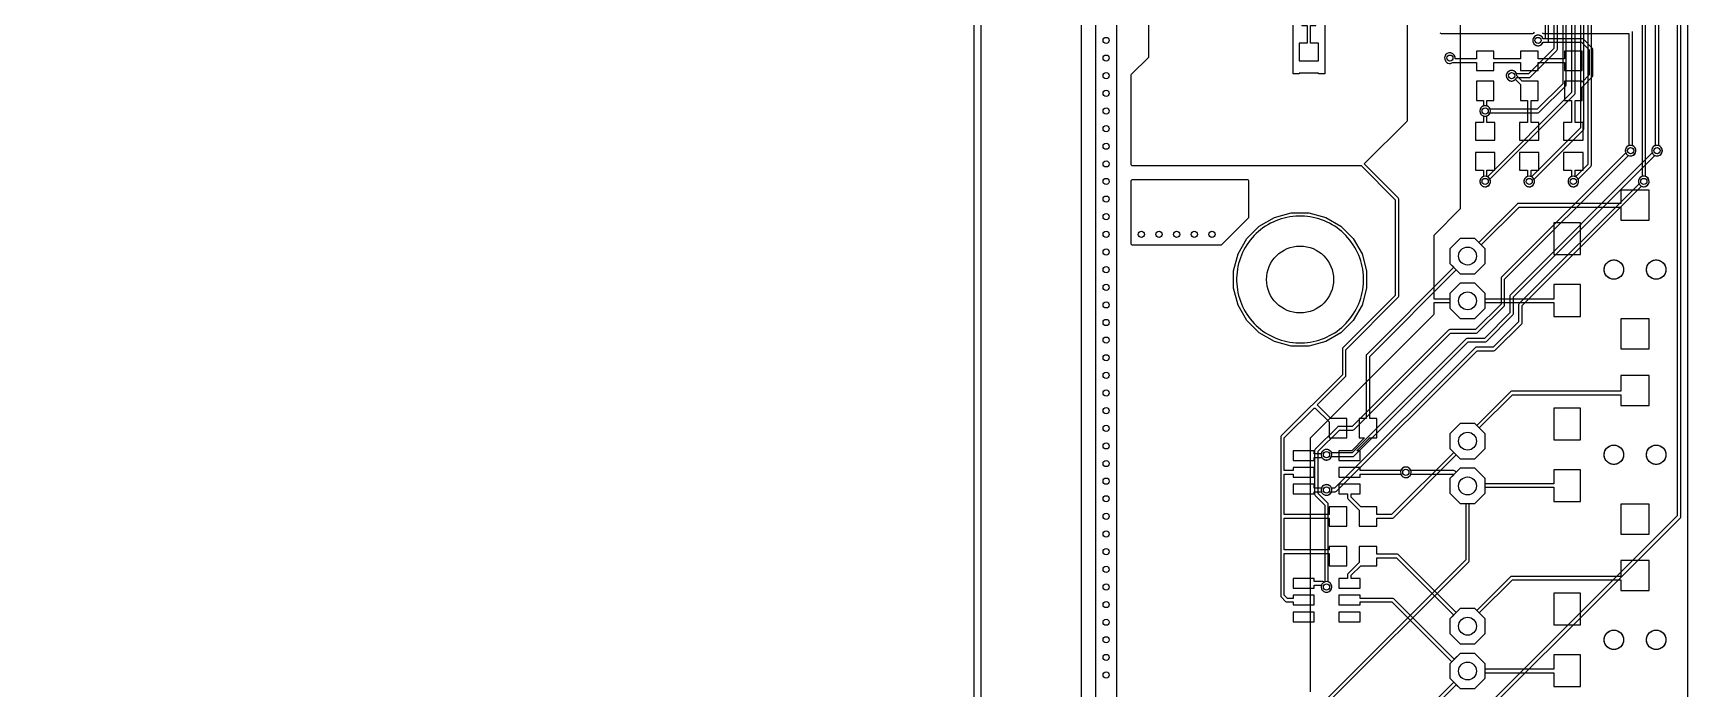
# Model space of a CAD drawing. Header units: millimetres. Extents: x -71 to 70, y -73 to 78.
# Drawn here: x -23.4 to 70.5, y -22.3 to 14.9 of the extents above; entities that cross this region are included whole.
import ezdxf

# ---------------------------------------------------------------- set-up
doc = ezdxf.new("R2010")
doc.units = ezdxf.units.MM

msp = doc.modelspace()

# ---------------------------------------------------------------- linework, layer by layer
at = {"layer": '16_copper'}
for points in [[(36.1, -32.9), (36.1, 40, 0.414214)], [(36.9, 39), (36.9, -32, 0.414214)], [(-30.4, -46), (-30.4, 33.959), (-29.959, 34.4), (29.959, 34.4), (30.4, 33.959), (30.4, -46.5, 0.214226)], [(64.4, 28.459), (64.4, 9.541), (61.629, 6.771, 0.949263), (61.343, 6.243), (61.385, 6.222, 0.68751), (61.771, 6.629), (64.571, 9.429, 0.198912), (64.6, 9.5), (64.6, 28.5, 0.198912)], [(63.9, 27.959), (63.9, 11.541), (59.129, 6.771, 0.949263), (58.843, 6.243), (58.885, 6.222, 0.68751), (59.271, 6.629), (64.071, 11.429, 0.198912), (64.1, 11.5), (64.1, 28, 0.198912)], [(63.4, 27.209), (63.4, 12.041), (61.959, 10.6), (59.283, 10.6), (59.278, 10.615), (59.257, 10.657), (59.229, 10.695), (59.195, 10.729), (59.157, 10.757), (59.115, 10.778), (59.07, 10.793), (59.024, 10.8), (58.976, 10.8), (58.93, 10.793), (58.885, 10.778), (58.843, 10.757), (58.805, 10.729), (58.771, 10.695), (58.743, 10.657), (58.722, 10.615), (58.707, 10.57), (58.7, 10.524), (58.7, 10.476), (58.707, 10.43), (58.722, 10.385), (58.743, 10.343), (58.771, 10.305), (58.805, 10.271), (58.843, 10.243), (58.885, 10.222), (58.93, 10.207), (58.976, 10.2), (59.024, 10.2), (59.07, 10.207, 0.254132), (59.283, 10.4), (62, 10.4, 0.198912), (62.071, 10.429), (63.571, 11.929, 0.198912), (63.6, 12), (63.6, 27.25, 0.198912)], [(62.9, 26.459), (62.9, 14.041), (61.459, 12.6), (60.783, 12.6), (60.778, 12.615), (60.757, 12.657), (60.729, 12.695), (60.695, 12.729), (60.657, 12.757), (60.615, 12.778), (60.57, 12.793), (60.524, 12.8), (60.476, 12.8), (60.43, 12.793), (60.385, 12.778), (60.343, 12.757), (60.305, 12.729), (60.271, 12.695), (60.243, 12.657), (60.222, 12.615), (60.207, 12.57), (60.2, 12.524), (60.2, 12.476), (60.207, 12.43), (60.222, 12.385), (60.243, 12.343), (60.271, 12.305), (60.305, 12.271), (60.343, 12.243), (60.385, 12.222), (60.43, 12.207), (60.476, 12.2), (60.524, 12.2), (60.57, 12.207, 0.254132), (60.783, 12.4), (61.5, 12.4, 0.198912), (61.571, 12.429), (63.071, 13.929, 0.198912), (63.1, 14), (63.1, 26.5, 0.274152)], [(62.4, 26.187), (62.4, 14.6), (62.283, 14.6), (62.278, 14.615), (62.257, 14.657), (62.229, 14.695), (62.195, 14.729), (62.157, 14.757), (62.115, 14.778), (62.07, 14.793), (62.024, 14.8), (61.976, 14.8), (61.93, 14.793), (61.885, 14.778), (61.843, 14.757), (61.805, 14.729), (61.771, 14.695), (61.743, 14.657), (61.722, 14.615), (61.707, 14.57), (61.7, 14.524), (61.7, 14.476), (61.707, 14.43), (61.722, 14.385), (61.743, 14.343), (61.771, 14.305), (61.805, 14.271), (61.843, 14.243), (61.885, 14.222), (61.93, 14.207), (61.976, 14.2), (62.024, 14.2), (62.07, 14.207, 0.254132), (62.283, 14.4), (62.5, 14.4, 0.414214), (62.6, 14.5), (62.6, 26.145, 0.353531)], [(64.825, 25.738), (64.825, 7.466), (64.129, 6.771, 0.949263), (63.843, 6.243), (63.885, 6.222, 0.68751), (64.271, 6.629), (64.996, 7.354, 0.198912), (65.025, 7.425), (65.025, 25.697, 0.353531)], [(54.771, -27.871), (70.071, -12.571, 0.198912), (70.1, -12.5), (70.1, 20.24, 0.936963), (69.835, 20.778), (69.793, 20.757, 0.693121), (69.9, 20.204), (69.9, -12.459), (54.629, -27.729)], [(49.1, -22.459), (49.1, -8.041), (56.071, -1.071, 0.198912), (56.1, -1), (56.1, -0.37), (57, -0.37), (57, -0.684), (57.586, -1.27), (58.414, -1.27), (59, -0.684), (59, 0.144), (58.414, 0.73), (57.586, 0.73), (57, 0.144), (57, -0.17), (56.1, -0.17), (56.1, 3.459), (57.571, 4.929, 0.198912), (57.6, 5), (57.6, 18.4)], [(49.891, -23.25), (58.071, -15.071, 0.198912), (58.1, -15), (58.1, -11.77), (58.414, -11.77), (59, -11.184), (59, -10.356), (58.414, -9.77), (57.586, -9.77), (57.364, -9.992), (57.301, -9.929, 0.198912), (57.23, -9.9), (54.783, -9.9, 0.949258), (54.207, -10.07), (54.222, -10.115, 0.68751), (54.783, -10.1), (57.189, -10.1), (57.222, -10.134), (57, -10.356), (57, -11.184), (57.586, -11.77), (57.9, -11.77), (57.9, -14.959), (49.75, -23.109)]]:
    msp.add_lwpolyline(points, format="xyb", dxfattribs=at)
for points in [[(50.07, -16.793, 0.746976), (50.1, -16.217), (50.1, -11.813, 0.198912), (50.071, -11.742), (49.525, -11.197), (49.525, -8.803), (50.728, -7.6), (51.5, -7.6, 0.198912), (51.571, -7.571), (57.041, -2.1), (58.5, -2.1, 0.198912), (58.571, -2.071), (60.071, -0.571, 0.198912), (60.1, -0.5), (60.1, 0.959), (67.121, 7.979, 0.949263), (67.407, 8.507), (67.365, 8.528, 0.68751), (66.979, 8.121), (59.929, 1.071, 0.198912), (59.9, 1), (59.9, -0.459), (58.459, -1.9), (57, -1.9, 0.198912), (56.929, -1.929), (51.459, -7.4), (50.687, -7.4, 0.198912), (50.616, -7.429), (49.354, -8.691, 0.198912), (49.325, -8.762), (49.325, -11.238, 0.198912), (49.354, -11.309), (49.9, -11.855), (49.9, -16.217), (49.885, -16.222), (49.843, -16.243), (49.805, -16.271), (49.771, -16.305), (49.743, -16.343), (49.722, -16.385), (49.707, -16.43), (49.7, -16.476), (49.7, -16.524), (49.707, -16.57), (49.722, -16.615), (49.743, -16.657), (49.771, -16.695), (49.805, -16.729), (49.843, -16.757), (49.885, -16.778), (49.93, -16.793), (49.976, -16.8), (50.024, -16.8)], [(50.07, -9.293, 0.254132), (50.283, -9.1), (51.5, -9.1, 0.198912), (51.571, -9.071), (58.041, -2.6), (59, -2.6, 0.198912), (59.071, -2.571), (60.571, -1.071, 0.198912), (60.6, -1), (60.6, -0.041), (68.621, 7.979, 0.949263), (68.907, 8.507), (68.865, 8.528, 0.68751), (68.479, 8.121), (60.429, 0.071, 0.198912), (60.4, 0), (60.4, -0.959), (58.959, -2.4), (58, -2.4, 0.198912), (57.929, -2.429), (51.459, -8.9), (50.283, -8.9), (50.278, -8.885), (50.257, -8.843), (50.229, -8.805), (50.195, -8.771), (50.157, -8.743), (50.115, -8.722), (50.07, -8.707), (50.024, -8.7), (49.976, -8.7), (49.93, -8.707), (49.885, -8.722), (49.843, -8.743), (49.805, -8.771), (49.771, -8.805), (49.743, -8.843), (49.722, -8.885), (49.707, -8.93), (49.7, -8.976), (49.7, -9.024), (49.707, -9.07), (49.722, -9.115), (49.743, -9.157), (49.771, -9.195), (49.805, -9.229), (49.843, -9.257), (49.885, -9.278), (49.93, -9.293), (49.976, -9.3), (50.024, -9.3)], [(50.07, -11.293, 0.254132), (50.283, -11.1), (50.5, -11.1, 0.198912), (50.571, -11.071), (58.541, -3.1), (59.5, -3.1, 0.198912), (59.571, -3.071), (61.071, -1.571, 0.198912), (61.1, -1.5), (61.1, -0.541), (67.871, 6.229, 0.949263), (68.157, 6.757), (68.115, 6.778, 0.68751), (67.729, 6.371), (60.929, -0.429, 0.198912), (60.9, -0.5), (60.9, -1.459), (59.459, -2.9), (58.5, -2.9, 0.198912), (58.429, -2.929), (50.459, -10.9), (50.283, -10.9), (50.278, -10.885), (50.257, -10.843), (50.229, -10.805), (50.195, -10.771), (50.157, -10.743), (50.115, -10.722), (50.07, -10.707), (50.024, -10.7), (49.976, -10.7), (49.93, -10.707), (49.885, -10.722), (49.843, -10.743), (49.805, -10.771), (49.771, -10.805), (49.743, -10.843), (49.722, -10.885), (49.707, -10.93), (49.7, -10.976), (49.7, -11.024), (49.707, -11.07), (49.722, -11.115), (49.743, -11.157), (49.771, -11.195), (49.805, -11.229), (49.843, -11.257), (49.885, -11.278), (49.93, -11.293), (49.976, -11.3), (50.024, -11.3)]]:
    msp.add_lwpolyline(points, format="xyb", close=True, dxfattribs=at)
for points in [[(48.003, -2.835), (47.043, -2.578), (46.182, -2.081), (45.479, -1.378), (44.982, -0.517), (44.725, 0.443), (44.725, 1.437), (44.982, 2.397), (45.479, 3.258), (46.182, 3.961), (47.043, 4.458), (48.003, 4.715), (48.997, 4.715), (49.957, 4.458), (50.818, 3.961), (51.521, 3.258), (52.018, 2.397), (52.275, 1.437), (52.275, 0.443), (52.018, -0.517), (51.521, -1.378), (50.818, -2.081), (49.957, -2.578), (48.997, -2.835)], [(48.749, -2.652), (48.915, -2.637), (49.08, -2.614), (49.243, -2.583), (49.405, -2.545), (49.565, -2.5), (49.723, -2.447), (49.878, -2.387), (50.03, -2.32), (50.179, -2.246), (50.324, -2.165), (50.466, -2.077), (50.603, -1.983), (50.736, -1.883), (50.864, -1.776), (50.987, -1.664), (51.104, -1.547), (51.216, -1.424), (51.323, -1.296), (51.423, -1.163), (51.517, -1.026), (51.605, -0.884), (51.686, -0.739), (51.76, -0.59), (51.827, -0.438), (51.887, -0.283), (51.94, -0.125), (51.985, 0.035), (52.023, 0.197), (52.054, 0.36), (52.077, 0.525), (52.092, 0.691), (52.1, 0.857), (52.1, 1.023), (52.092, 1.189), (52.077, 1.355), (52.054, 1.52), (52.023, 1.683), (51.985, 1.845), (51.94, 2.005), (51.887, 2.163), (51.827, 2.318), (51.76, 2.47), (51.686, 2.619), (51.605, 2.764), (51.517, 2.906), (51.423, 3.043), (51.323, 3.176), (51.216, 3.304), (51.104, 3.427), (50.987, 3.544), (50.864, 3.656), (50.736, 3.763), (50.603, 3.863), (50.466, 3.957), (50.324, 4.045), (50.179, 4.126), (50.03, 4.2), (49.878, 4.267), (49.723, 4.327), (49.565, 4.38), (49.405, 4.425), (49.243, 4.463), (49.08, 4.494), (48.915, 4.517), (48.749, 4.532), (48.583, 4.54), (48.417, 4.54), (48.251, 4.532), (48.085, 4.517), (47.92, 4.494), (47.757, 4.463), (47.595, 4.425), (47.435, 4.38), (47.277, 4.327), (47.122, 4.267), (46.97, 4.2), (46.821, 4.126), (46.676, 4.045), (46.534, 3.957), (46.397, 3.863), (46.264, 3.763), (46.136, 3.656), (46.013, 3.544), (45.896, 3.427), (45.784, 3.304), (45.677, 3.176), (45.577, 3.043), (45.483, 2.906), (45.395, 2.764), (45.314, 2.619), (45.24, 2.47), (45.173, 2.318), (45.113, 2.163), (45.06, 2.005), (45.015, 1.845), (44.977, 1.683), (44.946, 1.52), (44.923, 1.355), (44.908, 1.189), (44.9, 1.023), (44.9, 0.857), (44.908, 0.691), (44.923, 0.525), (44.946, 0.36), (44.977, 0.197), (45.015, 0.035), (45.06, -0.125), (45.113, -0.283), (45.173, -0.438), (45.24, -0.59), (45.314, -0.739), (45.395, -0.884), (45.483, -1.026), (45.577, -1.163), (45.677, -1.296), (45.784, -1.424), (45.896, -1.547), (46.013, -1.664), (46.136, -1.776), (46.264, -1.883), (46.397, -1.983), (46.534, -2.077), (46.676, -2.165), (46.821, -2.246), (46.97, -2.32), (47.122, -2.387), (47.277, -2.447), (47.435, -2.5), (47.595, -2.545), (47.757, -2.583), (47.92, -2.614), (48.085, -2.637), (48.251, -2.652), (48.417, -2.66), (48.583, -2.66)], [(59, 1.856), (59, 2.684), (58.414, 3.27), (57.586, 3.27), (57, 2.684), (57, 1.856), (57.586, 1.27), (58.414, 1.27)], [(59, -8.644), (59, -7.816), (58.414, -7.23), (57.586, -7.23), (57, -7.816), (57, -8.644), (57.586, -9.23), (58.414, -9.23)], [(59, -19.144), (59, -18.316), (58.414, -17.73), (57.586, -17.73), (57, -18.316), (57, -19.144), (57.586, -19.73), (58.414, -19.73)]]:
    msp.add_lwpolyline(points, close=True, dxfattribs=at)
msp.add_lwpolyline([(53.026, -26.385), (57.364, -22.048), (57.586, -22.27), (58.414, -22.27), (59, -21.684), (59, -20.856), (58.414, -20.27), (57.586, -20.27), (57, -20.856), (57, -21.684), (57.222, -21.906), (52.885, -26.244)], dxfattribs=at)
at = {"layer": '1_copper'}
for points in [[(36.1, -32.9), (36.1, 39.959)], [(38.1, -30.9), (38.1, 37.959)]]:
    msp.add_lwpolyline(points, dxfattribs=at)
for points in [[(36.9, 39), (36.9, -32, 0.414214)], [(-30.4, -46), (-30.4, 33.959), (-29.959, 34.4), (29.959, 34.4), (30.4, 33.959), (30.4, -46.5, 0.214226)], [(39.9, 17), (39.9, 13.541), (38.929, 12.571, 0.198912), (38.9, 12.5), (38.9, 7.5, 0.414214), (39, 7.4), (51.959, 7.4), (53.9, 5.459), (53.9, 0.041), (50.929, -2.929, 0.198912), (50.9, -3), (50.9, -4.459), (47.429, -7.929, 0.198912), (47.4, -8), (47.4, -17, 0.198912), (47.429, -17.071), (47.679, -17.321, 0.198912), (47.75, -17.35), (48.1, -17.35), (48.1, -17.525), (49.3, -17.525), (49.3, -16.975), (48.1, -16.975), (48.1, -17.15), (47.791, -17.15), (47.6, -16.959), (47.6, -14.6), (50.15, -14.6), (50.15, -15.3), (51.15, -15.3), (51.15, -14.2), (50.15, -14.2), (50.15, -14.4), (47.6, -14.4), (47.6, -12.6), (50.15, -12.6), (50.15, -13.05), (51.15, -13.05), (51.15, -11.95), (50.15, -11.95), (50.15, -12.4), (47.6, -12.4), (47.6, -10.1), (48.1, -10.1), (48.1, -10.275), (49.3, -10.275), (49.3, -9.725), (48.1, -9.725), (48.1, -9.9), (47.6, -9.9), (47.6, -8.041), (49.291, -6.35), (49.359, -6.35), (50.15, -7.141), (50.15, -8.05), (51.15, -8.05), (51.15, -6.95), (50.241, -6.95), (49.471, -6.179), (49.466, -6.176), (51.071, -4.571, 0.198912), (51.1, -4.5), (51.1, -3.041), (54.071, -0.071, 0.198912), (54.1, 0), (54.1, 5.5, 0.198912), (54.071, 5.571), (52.141, 7.5), (54.571, 9.929, 0.198912), (54.6, 10), (54.6, 25.4)], [(49.9, 25.959), (49.9, 12.6), (49.55, 12.6), (49.55, 12.65), (48.45, 12.65), (48.45, 12.6), (48.1, 12.6), (48.1, 17, 0.414214)], [(68.65, 15.9), (68.65, 8.533), (68.635, 8.528), (68.593, 8.507), (68.555, 8.479), (68.521, 8.445), (68.493, 8.407), (68.472, 8.365), (68.457, 8.32), (68.45, 8.274), (68.45, 8.226), (68.457, 8.18), (68.472, 8.135), (68.493, 8.093), (68.521, 8.055), (68.555, 8.021), (68.593, 7.993), (68.635, 7.972), (68.68, 7.957), (68.726, 7.95), (68.774, 7.95), (68.82, 7.957, 0.746976), (68.85, 8.533), (68.85, 16, 0.414214)], [(67.9, 15.4), (67.9, 6.783), (67.885, 6.778), (67.843, 6.757), (67.805, 6.729), (67.771, 6.695), (67.743, 6.657), (67.722, 6.615), (67.707, 6.57), (67.7, 6.524), (67.7, 6.476), (67.707, 6.43), (67.722, 6.385), (67.743, 6.343), (67.771, 6.305), (67.805, 6.271), (67.843, 6.243), (67.885, 6.222), (67.93, 6.207), (67.976, 6.2), (68.024, 6.2), (68.07, 6.207, 0.746976), (68.1, 6.783), (68.1, 15.5, 0.414214)], [(56.429, 14.929, 0.198912), (56.5, 14.9), (61.687, 14.9, 0.353531), (61.803, 14.975)], [(62.242, 14.929, 0.198912), (62.313, 14.9), (67.15, 14.9), (67.15, 8.533), (67.135, 8.528), (67.093, 8.507), (67.055, 8.479), (67.021, 8.445), (66.993, 8.407), (66.972, 8.365), (66.957, 8.32), (66.95, 8.274), (66.95, 8.226), (66.957, 8.18), (66.972, 8.135), (66.993, 8.093), (67.021, 8.055), (67.055, 8.021), (67.093, 7.993), (67.135, 7.972), (67.18, 7.957), (67.226, 7.95), (67.274, 7.95), (67.32, 7.957, 0.746976), (67.35, 8.533), (67.35, 15, 0.414214)]]:
    msp.add_lwpolyline(points, format="xyb", dxfattribs=at)
for points in [[(49.55, 14.35), (49.1, 14.35), (49.1, 15.35), (49.4, 15.35), (49.4, 16.15), (48.6, 16.15), (48.6, 15.35), (48.9, 15.35), (48.9, 14.35), (48.45, 14.35), (48.45, 13.35), (49.55, 13.35)], [(48.749, -2.652), (48.915, -2.637), (49.08, -2.614), (49.243, -2.583), (49.405, -2.545), (49.565, -2.5), (49.723, -2.447), (49.878, -2.387), (50.03, -2.32), (50.179, -2.246), (50.324, -2.165), (50.466, -2.077), (50.603, -1.983), (50.736, -1.883), (50.864, -1.776), (50.987, -1.664), (51.104, -1.547), (51.216, -1.424), (51.323, -1.296), (51.423, -1.163), (51.517, -1.026), (51.605, -0.884), (51.686, -0.739), (51.76, -0.59), (51.827, -0.438), (51.887, -0.283), (51.94, -0.125), (51.985, 0.035), (52.023, 0.197), (52.054, 0.36), (52.077, 0.525), (52.092, 0.691), (52.1, 0.857), (52.1, 1.023), (52.092, 1.189), (52.077, 1.355), (52.054, 1.52), (52.023, 1.683), (51.985, 1.845), (51.94, 2.005), (51.887, 2.163), (51.827, 2.318), (51.76, 2.47), (51.686, 2.619), (51.605, 2.764), (51.517, 2.906), (51.423, 3.043), (51.323, 3.176), (51.216, 3.304), (51.104, 3.427), (50.987, 3.544), (50.864, 3.656), (50.736, 3.763), (50.603, 3.863), (50.466, 3.957), (50.324, 4.045), (50.179, 4.126), (50.03, 4.2), (49.878, 4.267), (49.723, 4.327), (49.565, 4.38), (49.405, 4.425), (49.243, 4.463), (49.08, 4.494), (48.915, 4.517), (48.749, 4.532), (48.583, 4.54), (48.417, 4.54), (48.251, 4.532), (48.085, 4.517), (47.92, 4.494), (47.757, 4.463), (47.595, 4.425), (47.435, 4.38), (47.277, 4.327), (47.122, 4.267), (46.97, 4.2), (46.821, 4.126), (46.676, 4.045), (46.534, 3.957), (46.397, 3.863), (46.264, 3.763), (46.136, 3.656), (46.013, 3.544), (45.896, 3.427), (45.784, 3.304), (45.677, 3.176), (45.577, 3.043), (45.483, 2.906), (45.395, 2.764), (45.314, 2.619), (45.24, 2.47), (45.173, 2.318), (45.113, 2.163), (45.06, 2.005), (45.015, 1.845), (44.977, 1.683), (44.946, 1.52), (44.923, 1.355), (44.908, 1.189), (44.9, 1.023), (44.9, 0.857), (44.908, 0.691), (44.923, 0.525), (44.946, 0.36), (44.977, 0.197), (45.015, 0.035), (45.06, -0.125), (45.113, -0.283), (45.173, -0.438), (45.24, -0.59), (45.314, -0.739), (45.395, -0.884), (45.483, -1.026), (45.577, -1.163), (45.677, -1.296), (45.784, -1.424), (45.896, -1.547), (46.013, -1.664), (46.136, -1.776), (46.264, -1.883), (46.397, -1.983), (46.534, -2.077), (46.676, -2.165), (46.821, -2.246), (46.97, -2.32), (47.122, -2.387), (47.277, -2.447), (47.435, -2.5), (47.595, -2.545), (47.757, -2.583), (47.92, -2.614), (48.085, -2.637), (48.251, -2.652), (48.417, -2.66), (48.583, -2.66)], [(64.4, 4.15), (62.9, 4.15), (62.9, 2.35), (64.4, 2.35)], [(59, -0.684), (59, -0.37), (62.9, -0.37), (62.9, -1.15), (64.4, -1.15), (64.4, 0.65), (62.9, 0.65), (62.9, -0.17), (59, -0.17), (59, 0.144), (58.414, 0.73), (57.586, 0.73), (57, 0.144), (57, -0.684), (57.586, -1.27), (58.414, -1.27)], [(68.3, -1.3), (66.7, -1.3), (66.7, -3), (68.3, -3)], [(64.4, -6.35), (62.9, -6.35), (62.9, -8.15), (64.4, -8.15)], [(59, -11.184), (59, -10.85), (62.9, -10.85), (62.9, -11.65), (64.4, -11.65), (64.4, -9.85), (62.9, -9.85), (62.9, -10.65), (59, -10.65), (59, -10.356), (58.414, -9.77), (57.586, -9.77), (57, -10.356), (57, -11.184), (57.586, -11.77), (58.414, -11.77)], [(68.3, -11.8), (66.7, -11.8), (66.7, -13.5), (68.3, -13.5)], [(64.4, -16.85), (62.9, -16.85), (62.9, -18.65), (64.4, -18.65)], [(49.3, -17.925), (48.1, -17.925), (48.1, -18.475), (49.3, -18.475)], [(51.9, -17.925), (50.7, -17.925), (50.7, -18.475), (51.9, -18.475)]]:
    msp.add_lwpolyline(points, close=True, dxfattribs=at)
for points in [[(64.55, 9.85), (64.1, 9.85), (64.1, 11.1), (64.5, 11.1), (64.5, 11.859), (65.071, 12.429, 0.198912), (65.1, 12.5), (65.1, 14, 0.198912), (65.071, 14.071), (64.571, 14.571, 0.198912), (64.5, 14.6), (62.283, 14.6, 0.949258), (61.707, 14.43), (61.722, 14.385, 0.68751), (62.283, 14.4), (64.459, 14.4), (64.9, 13.959), (64.9, 12.541), (64.5, 12.141), (64.5, 12.2), (63.5, 12.2), (63.5, 11.1), (63.9, 11.1), (63.9, 9.85), (63.45, 9.85), (63.45, 8.85), (64.55, 8.85)], [(59.5, 13.25), (61, 13.25), (61, 12.8), (62, 12.8), (62, 13.25), (63.5, 13.25), (63.5, 12.8), (64.5, 12.8), (64.5, 13.9), (63.5, 13.9), (63.5, 13.45), (62, 13.45), (62, 13.9), (61, 13.9), (61, 13.45), (59.5, 13.45), (59.5, 13.9), (58.5, 13.9), (58.5, 13.45), (57.296, 13.45, 0.966478), (56.707, 13.57), (56.7, 13.524, 0.560025), (57.115, 13.222), (57.157, 13.243), (57.166, 13.25), (58.5, 13.25), (58.5, 12.8), (59.5, 12.8)], [(62.05, 9.85), (61.6, 9.85), (61.6, 11.1), (62, 11.1), (62, 12.2), (61.091, 12.2), (60.8, 12.491, 0.975337), (60.2, 12.524), (60.2, 12.476, 0.647296), (60.716, 12.292), (61, 12.009), (61, 11.1), (61.4, 11.1), (61.4, 9.85), (60.95, 9.85), (60.95, 8.85), (62.05, 8.85)], [(59.55, 9.85), (59.1, 9.85), (59.1, 10.217, 0.707194), (59.1, 10.783), (59.1, 11.1), (59.5, 11.1), (59.5, 12.2), (58.5, 12.2), (58.5, 11.1), (58.9, 11.1), (58.9, 10.783, 0.707194), (58.9, 10.217), (58.9, 9.85), (58.45, 9.85), (58.45, 8.85), (59.55, 8.85)], [(59.07, 6.207, 0.746976), (59.1, 6.783), (59.1, 7.15), (59.55, 7.15), (59.55, 8.15), (58.45, 8.15), (58.45, 7.15), (58.9, 7.15), (58.9, 6.783), (58.885, 6.778), (58.843, 6.757), (58.805, 6.729), (58.771, 6.695), (58.743, 6.657), (58.722, 6.615), (58.707, 6.57), (58.7, 6.524), (58.7, 6.476), (58.707, 6.43), (58.722, 6.385), (58.743, 6.343), (58.771, 6.305), (58.805, 6.271), (58.843, 6.243), (58.885, 6.222), (58.93, 6.207), (58.976, 6.2), (59.024, 6.2)], [(61.57, 6.207, 0.746976), (61.6, 6.783), (61.6, 7.15), (62.05, 7.15), (62.05, 8.15), (60.95, 8.15), (60.95, 7.15), (61.4, 7.15), (61.4, 6.783), (61.385, 6.778), (61.343, 6.757), (61.305, 6.729), (61.271, 6.695), (61.243, 6.657), (61.222, 6.615), (61.207, 6.57), (61.2, 6.524), (61.2, 6.476), (61.207, 6.43), (61.222, 6.385), (61.243, 6.343), (61.271, 6.305), (61.305, 6.271), (61.343, 6.243), (61.385, 6.222), (61.43, 6.207), (61.476, 6.2), (61.524, 6.2)], [(64.07, 6.207, 0.746976), (64.1, 6.783), (64.1, 7.15), (64.55, 7.15), (64.55, 8.15), (63.45, 8.15), (63.45, 7.15), (63.9, 7.15), (63.9, 6.783), (63.885, 6.778), (63.843, 6.757), (63.805, 6.729), (63.771, 6.695), (63.743, 6.657), (63.722, 6.615), (63.707, 6.57), (63.7, 6.524), (63.7, 6.476), (63.707, 6.43), (63.722, 6.385), (63.743, 6.343), (63.771, 6.305), (63.805, 6.271), (63.843, 6.243), (63.885, 6.222), (63.93, 6.207), (63.976, 6.2), (64.024, 6.2)], [(44.007, 2.901, 0.180079), (44.071, 2.929), (45.571, 4.429, 0.198912), (45.6, 4.5), (45.6, 6.5, 0.414214), (45.5, 6.6), (39, 6.6, 0.414214), (38.9, 6.5), (38.9, 3, 0.414214), (39, 2.9), (44, 2.9)], [(57.364, 1.492), (57.586, 1.27), (58.414, 1.27), (59, 1.856), (59, 2.684), (58.778, 2.906), (60.921, 5.05), (66.7, 5.05), (66.7, 4.3), (68.3, 4.3), (68.3, 6), (66.7, 6), (66.7, 5.25), (60.88, 5.25, 0.198912), (60.809, 5.221), (58.636, 3.048), (58.414, 3.27), (57.586, 3.27), (57, 2.684), (57, 1.856), (57.222, 1.634), (52.279, -3.309, 0.198912), (52.25, -3.38), (52.25, -6.95), (51.85, -6.95), (51.85, -8.05), (52.159, -8.05), (51.434, -8.775), (50.7, -8.775), (50.7, -9.325), (51.9, -9.325), (51.9, -8.775), (51.716, -8.775), (52.421, -8.071, 0.065356), (52.436, -8.05), (52.85, -8.05), (52.85, -6.95), (52.45, -6.95), (52.45, -3.421)], [(52.85, -12.6), (53.73, -12.6, 0.198912), (53.801, -12.571), (57.364, -9.008), (57.586, -9.23), (58.414, -9.23), (59, -8.644), (59, -7.816), (58.663, -7.479), (60.541, -5.6), (66.7, -5.6), (66.7, -6.2), (68.3, -6.2), (68.3, -4.5), (66.7, -4.5), (66.7, -5.4), (60.5, -5.4, 0.198912), (60.429, -5.429), (58.521, -7.337), (58.414, -7.23), (57.586, -7.23), (57, -7.816), (57, -8.644), (57.222, -8.866), (53.689, -12.4), (52.85, -12.4), (52.85, -11.95), (51.941, -11.95), (51.4, -11.409), (51.4, -11.225), (51.9, -11.225), (51.9, -10.675), (50.7, -10.675), (50.7, -11.225), (51.2, -11.225), (51.2, -11.45, 0.198912), (51.229, -11.521), (51.85, -12.141), (51.85, -13.05), (52.85, -13.05)], [(49.3, -9.15), (49.74, -9.15, 0.936963), (50.278, -8.885), (50.257, -8.843, 0.693121), (49.704, -8.95), (49.3, -8.95), (49.3, -8.775), (48.1, -8.775), (48.1, -9.325), (49.3, -9.325)], [(54.57, -10.293, 1), (54.43, -9.707), (54.385, -9.722, 0.212719), (54.217, -9.9), (51.9, -9.9), (51.9, -9.725), (50.7, -9.725), (50.7, -10.275), (51.9, -10.275), (51.9, -10.1), (54.217, -10.1), (54.222, -10.115), (54.243, -10.157), (54.271, -10.195), (54.305, -10.229), (54.343, -10.257), (54.385, -10.278), (54.43, -10.293), (54.476, -10.3), (54.524, -10.3)], [(50.07, -11.293, 1), (49.93, -10.707), (49.885, -10.722, 0.212719), (49.717, -10.9), (49.3, -10.9), (49.3, -10.675), (48.1, -10.675), (48.1, -11.225), (49.3, -11.225), (49.3, -11.1), (49.717, -11.1), (49.722, -11.115), (49.743, -11.157), (49.771, -11.195), (49.805, -11.229), (49.843, -11.257), (49.885, -11.278), (49.93, -11.293), (49.976, -11.3), (50.024, -11.3)], [(59, -19.144), (59, -18.316), (58.663, -17.979), (60.541, -16.1), (66.7, -16.1), (66.7, -16.7), (68.3, -16.7), (68.3, -15), (66.7, -15), (66.7, -15.9), (60.5, -15.9, 0.198912), (60.429, -15.929), (58.521, -17.837), (58.414, -17.73), (57.586, -17.73), (57.364, -17.952), (54.091, -14.679, 0.198912), (54.02, -14.65), (52.85, -14.65), (52.85, -14.2), (51.85, -14.2), (51.85, -15.109), (51.229, -15.729, 0.198912), (51.2, -15.8), (51.2, -16.025), (50.7, -16.025), (50.7, -16.575), (51.9, -16.575), (51.9, -16.025), (51.4, -16.025), (51.4, -15.841), (51.941, -15.3), (52.85, -15.3), (52.85, -14.85), (53.979, -14.85), (57.222, -18.094), (57, -18.316), (57, -19.144), (57.586, -19.73), (58.414, -19.73)], [(50.07, -16.793, 1), (49.93, -16.207), (49.885, -16.222, 0.20981), (49.8, -16.2), (49.3, -16.2), (49.3, -16.025), (48.1, -16.025), (48.1, -16.575), (49.3, -16.575), (49.3, -16.4), (49.717, -16.4), (49.707, -16.43), (49.7, -16.476), (49.7, -16.524), (49.707, -16.57), (49.722, -16.615), (49.743, -16.657), (49.771, -16.695), (49.805, -16.729), (49.843, -16.757), (49.885, -16.778), (49.93, -16.793), (49.976, -16.8), (50.024, -16.8)], [(59, -21.684), (59, -21.37), (62.9, -21.37), (62.9, -22.15), (64.4, -22.15), (64.4, -20.35), (62.9, -20.35), (62.9, -21.17), (59, -21.17), (59, -20.856), (58.414, -20.27), (57.586, -20.27), (57.249, -20.607), (53.821, -17.179, 0.198912), (53.75, -17.15), (51.9, -17.15), (51.9, -16.975), (50.7, -16.975), (50.7, -17.525), (51.9, -17.525), (51.9, -17.35), (53.709, -17.35), (57.107, -20.749), (57, -20.856), (57, -21.684), (57.586, -22.27), (58.414, -22.27)]]:
    msp.add_lwpolyline(points, format="xyb", close=True, dxfattribs=at)
at = {"layer": 'drills_NPTH'}
for centre in [(66.3, 1.5), (68.7, 1.5), (66.3, -9), (68.7, -9), (66.3, -19.5), (68.7, -19.5)]:
    msp.add_circle(centre, 0.55, dxfattribs=at)
at = {"layer": 'drills_PTH'}
for centre in [(58, 2.27), (58, -0.27), (58, -8.23), (58, -10.77), (58, -18.73), (58, -21.27)]:
    msp.add_circle(centre, 0.508, dxfattribs=at)
at = {"layer": 'drills_via_1_16'}
for centre, radius in [((37.5, 14.5), 0.175), ((62, 14.5), 0.175), ((37.5, 13.5), 0.175), ((57, 13.5), 0.175), ((37.5, 12.5), 0.175), ((60.5, 12.5), 0.175), ((37.5, 11.5), 0.175), ((37.5, 10.5), 0.175), ((59, 10.5), 0.175), ((37.5, 9.5), 0.175), ((37.5, 8.5), 0.175), ((37.5, 7.5), 0.175), ((67.25, 8.25), 0.175), ((68.75, 8.25), 0.175), ((37.5, 6.5), 0.175), ((59, 6.5), 0.175), ((61.5, 6.5), 0.175), ((64, 6.5), 0.175), ((68, 6.5), 0.175), ((37.5, 5.5), 0.175), ((37.5, 4.5), 0.175), ((37.5, 3.5), 0.175), ((39.5, 3.5), 0.175), ((40.5, 3.5), 0.175), ((41.5, 3.5), 0.175), ((42.5, 3.5), 0.175), ((43.5, 3.5), 0.175), ((48.5, 0.94), 1.9), ((37.5, 2.5), 0.175), ((37.5, 1.5), 0.175), ((37.5, 0.5), 0.175), ((37.5, -0.5), 0.175), ((37.5, -1.5), 0.175), ((37.5, -2.5), 0.175), ((37.5, -3.5), 0.175), ((37.5, -4.5), 0.175), ((37.5, -5.5), 0.175), ((37.5, -6.5), 0.175), ((37.5, -7.5), 0.175), ((37.5, -8.5), 0.175), ((37.5, -9.5), 0.175), ((50, -9), 0.175), ((37.5, -10.5), 0.175), ((54.5, -10), 0.175), ((50, -11), 0.175), ((37.5, -11.5), 0.175), ((37.5, -12.5), 0.175), ((37.5, -13.5), 0.175), ((37.5, -14.5), 0.175), ((37.5, -15.5), 0.175), ((37.5, -16.5), 0.175), ((50, -16.5), 0.175), ((37.5, -17.5), 0.175), ((37.5, -18.5), 0.175), ((37.5, -19.5), 0.175), ((37.5, -20.5), 0.175), ((37.5, -21.5), 0.175)]:
    msp.add_circle(centre, radius, dxfattribs=at)
at = {"layer": 'holes'}
for points in [[(66.269, 0.95), (66.208, 0.957), (66.148, 0.971), (66.089, 0.991), (66.034, 1.018), (65.981, 1.051), (65.933, 1.089), (65.889, 1.133), (65.851, 1.181), (65.818, 1.234), (65.791, 1.289), (65.771, 1.348), (65.757, 1.408), (65.75, 1.469), (65.75, 1.531), (65.757, 1.592), (65.771, 1.653), (65.791, 1.711), (65.818, 1.766), (65.851, 1.819), (65.889, 1.867), (65.933, 1.911), (65.981, 1.949), (66.034, 1.982), (66.089, 2.009), (66.148, 2.029), (66.208, 2.043), (66.269, 2.05), (66.331, 2.05), (66.392, 2.043), (66.453, 2.029), (66.511, 2.009), (66.566, 1.982), (66.619, 1.949), (66.667, 1.911), (66.711, 1.867), (66.749, 1.819), (66.782, 1.766), (66.809, 1.711), (66.829, 1.653), (66.843, 1.592), (66.85, 1.531), (66.85, 1.469), (66.843, 1.408), (66.829, 1.348), (66.809, 1.289), (66.782, 1.234), (66.749, 1.181), (66.711, 1.133), (66.667, 1.089), (66.619, 1.051), (66.566, 1.018), (66.511, 0.991), (66.453, 0.971), (66.392, 0.957), (66.331, 0.95), (66.269, 0.95)], [(68.669, 0.95), (68.608, 0.957), (68.547, 0.971), (68.489, 0.991), (68.434, 1.018), (68.381, 1.051), (68.333, 1.089), (68.289, 1.133), (68.251, 1.181), (68.218, 1.234), (68.191, 1.289), (68.171, 1.348), (68.157, 1.408), (68.15, 1.469), (68.15, 1.531), (68.157, 1.592), (68.171, 1.653), (68.191, 1.711), (68.218, 1.766), (68.251, 1.819), (68.289, 1.867), (68.333, 1.911), (68.381, 1.949), (68.434, 1.982), (68.489, 2.009), (68.547, 2.029), (68.608, 2.043), (68.669, 2.05), (68.731, 2.05), (68.792, 2.043), (68.853, 2.029), (68.911, 2.009), (68.966, 1.982), (69.019, 1.949), (69.067, 1.911), (69.111, 1.867), (69.149, 1.819), (69.182, 1.766), (69.209, 1.711), (69.229, 1.653), (69.243, 1.592), (69.25, 1.531), (69.25, 1.469), (69.243, 1.408), (69.229, 1.348), (69.209, 1.289), (69.182, 1.234), (69.149, 1.181), (69.111, 1.133), (69.067, 1.089), (69.019, 1.051), (68.966, 1.018), (68.911, 0.991), (68.853, 0.971), (68.792, 0.957), (68.731, 0.95), (68.669, 0.95)], [(66.269, -9.55), (66.208, -9.543), (66.148, -9.529), (66.089, -9.509), (66.034, -9.482), (65.981, -9.449), (65.933, -9.411), (65.889, -9.367), (65.851, -9.319), (65.818, -9.266), (65.791, -9.211), (65.771, -9.152), (65.757, -9.092), (65.75, -9.031), (65.75, -8.969), (65.757, -8.908), (65.771, -8.848), (65.791, -8.789), (65.818, -8.734), (65.851, -8.681), (65.889, -8.633), (65.933, -8.589), (65.981, -8.551), (66.034, -8.518), (66.089, -8.491), (66.148, -8.471), (66.208, -8.457), (66.269, -8.45), (66.331, -8.45), (66.392, -8.457), (66.453, -8.471), (66.511, -8.491), (66.566, -8.518), (66.619, -8.551), (66.667, -8.589), (66.711, -8.633), (66.749, -8.681), (66.782, -8.734), (66.809, -8.789), (66.829, -8.848), (66.843, -8.908), (66.85, -8.969), (66.85, -9.031), (66.843, -9.092), (66.829, -9.152), (66.809, -9.211), (66.782, -9.266), (66.749, -9.319), (66.711, -9.367), (66.667, -9.411), (66.619, -9.449), (66.566, -9.482), (66.511, -9.509), (66.453, -9.529), (66.392, -9.543), (66.331, -9.55), (66.269, -9.55)], [(68.669, -9.55), (68.608, -9.543), (68.547, -9.529), (68.489, -9.509), (68.434, -9.482), (68.381, -9.449), (68.333, -9.411), (68.289, -9.367), (68.251, -9.319), (68.218, -9.266), (68.191, -9.211), (68.171, -9.152), (68.157, -9.092), (68.15, -9.031), (68.15, -8.969), (68.157, -8.908), (68.171, -8.848), (68.191, -8.789), (68.218, -8.734), (68.251, -8.681), (68.289, -8.633), (68.333, -8.589), (68.381, -8.551), (68.434, -8.518), (68.489, -8.491), (68.547, -8.471), (68.608, -8.457), (68.669, -8.45), (68.731, -8.45), (68.792, -8.457), (68.853, -8.471), (68.911, -8.491), (68.966, -8.518), (69.019, -8.551), (69.067, -8.589), (69.111, -8.633), (69.149, -8.681), (69.182, -8.734), (69.209, -8.789), (69.229, -8.848), (69.243, -8.908), (69.25, -8.969), (69.25, -9.031), (69.243, -9.092), (69.229, -9.152), (69.209, -9.211), (69.182, -9.266), (69.149, -9.319), (69.111, -9.367), (69.067, -9.411), (69.019, -9.449), (68.966, -9.482), (68.911, -9.509), (68.853, -9.529), (68.792, -9.543), (68.731, -9.55), (68.669, -9.55)], [(66.269, -20.05), (66.208, -20.043), (66.148, -20.029), (66.089, -20.009), (66.034, -19.982), (65.981, -19.949), (65.933, -19.911), (65.889, -19.867), (65.851, -19.819), (65.818, -19.766), (65.791, -19.711), (65.771, -19.652), (65.757, -19.592), (65.75, -19.531), (65.75, -19.469), (65.757, -19.408), (65.771, -19.348), (65.791, -19.289), (65.818, -19.234), (65.851, -19.181), (65.889, -19.133), (65.933, -19.089), (65.981, -19.051), (66.034, -19.018), (66.089, -18.991), (66.148, -18.971), (66.208, -18.957), (66.269, -18.95), (66.331, -18.95), (66.392, -18.957), (66.453, -18.971), (66.511, -18.991), (66.566, -19.018), (66.619, -19.051), (66.667, -19.089), (66.711, -19.133), (66.749, -19.181), (66.782, -19.234), (66.809, -19.289), (66.829, -19.348), (66.843, -19.408), (66.85, -19.469), (66.85, -19.531), (66.843, -19.592), (66.829, -19.652), (66.809, -19.711), (66.782, -19.766), (66.749, -19.819), (66.711, -19.867), (66.667, -19.911), (66.619, -19.949), (66.566, -19.982), (66.511, -20.009), (66.453, -20.029), (66.392, -20.043), (66.331, -20.05), (66.269, -20.05)], [(68.669, -20.05), (68.608, -20.043), (68.547, -20.029), (68.489, -20.009), (68.434, -19.982), (68.381, -19.949), (68.333, -19.911), (68.289, -19.867), (68.251, -19.819), (68.218, -19.766), (68.191, -19.711), (68.171, -19.652), (68.157, -19.592), (68.15, -19.531), (68.15, -19.469), (68.157, -19.408), (68.171, -19.348), (68.191, -19.289), (68.218, -19.234), (68.251, -19.181), (68.289, -19.133), (68.333, -19.089), (68.381, -19.051), (68.434, -19.018), (68.489, -18.991), (68.547, -18.971), (68.608, -18.957), (68.669, -18.95), (68.731, -18.95), (68.792, -18.957), (68.853, -18.971), (68.911, -18.991), (68.966, -19.018), (69.019, -19.051), (69.067, -19.089), (69.111, -19.133), (69.149, -19.181), (69.182, -19.234), (69.209, -19.289), (69.229, -19.348), (69.243, -19.408), (69.25, -19.469), (69.25, -19.531), (69.243, -19.592), (69.229, -19.652), (69.209, -19.711), (69.182, -19.766), (69.149, -19.819), (69.111, -19.867), (69.067, -19.911), (69.019, -19.949), (68.966, -19.982), (68.911, -20.009), (68.853, -20.029), (68.792, -20.043), (68.731, -20.05), (68.669, -20.05)]]:
    msp.add_lwpolyline(points, close=True, dxfattribs=at)
at = {"layer": 'outline'}
for points in [[(70.5, -41), (70.5, 46.586)], [(-29, 34), (29, 34), (29.087, 33.996), (29.174, 33.985), (29.259, 33.966), (29.342, 33.94), (29.423, 33.906), (29.5, 33.866), (29.574, 33.819), (29.643, 33.766), (29.707, 33.707), (29.766, 33.643), (29.819, 33.574), (29.866, 33.5), (29.906, 33.423), (29.94, 33.342), (29.966, 33.259), (29.985, 33.174), (29.996, 33.087), (30, 33), (30, -59.5)]]:
    msp.add_lwpolyline(points, dxfattribs=at)

doc.saveas('drawing.dxf')
